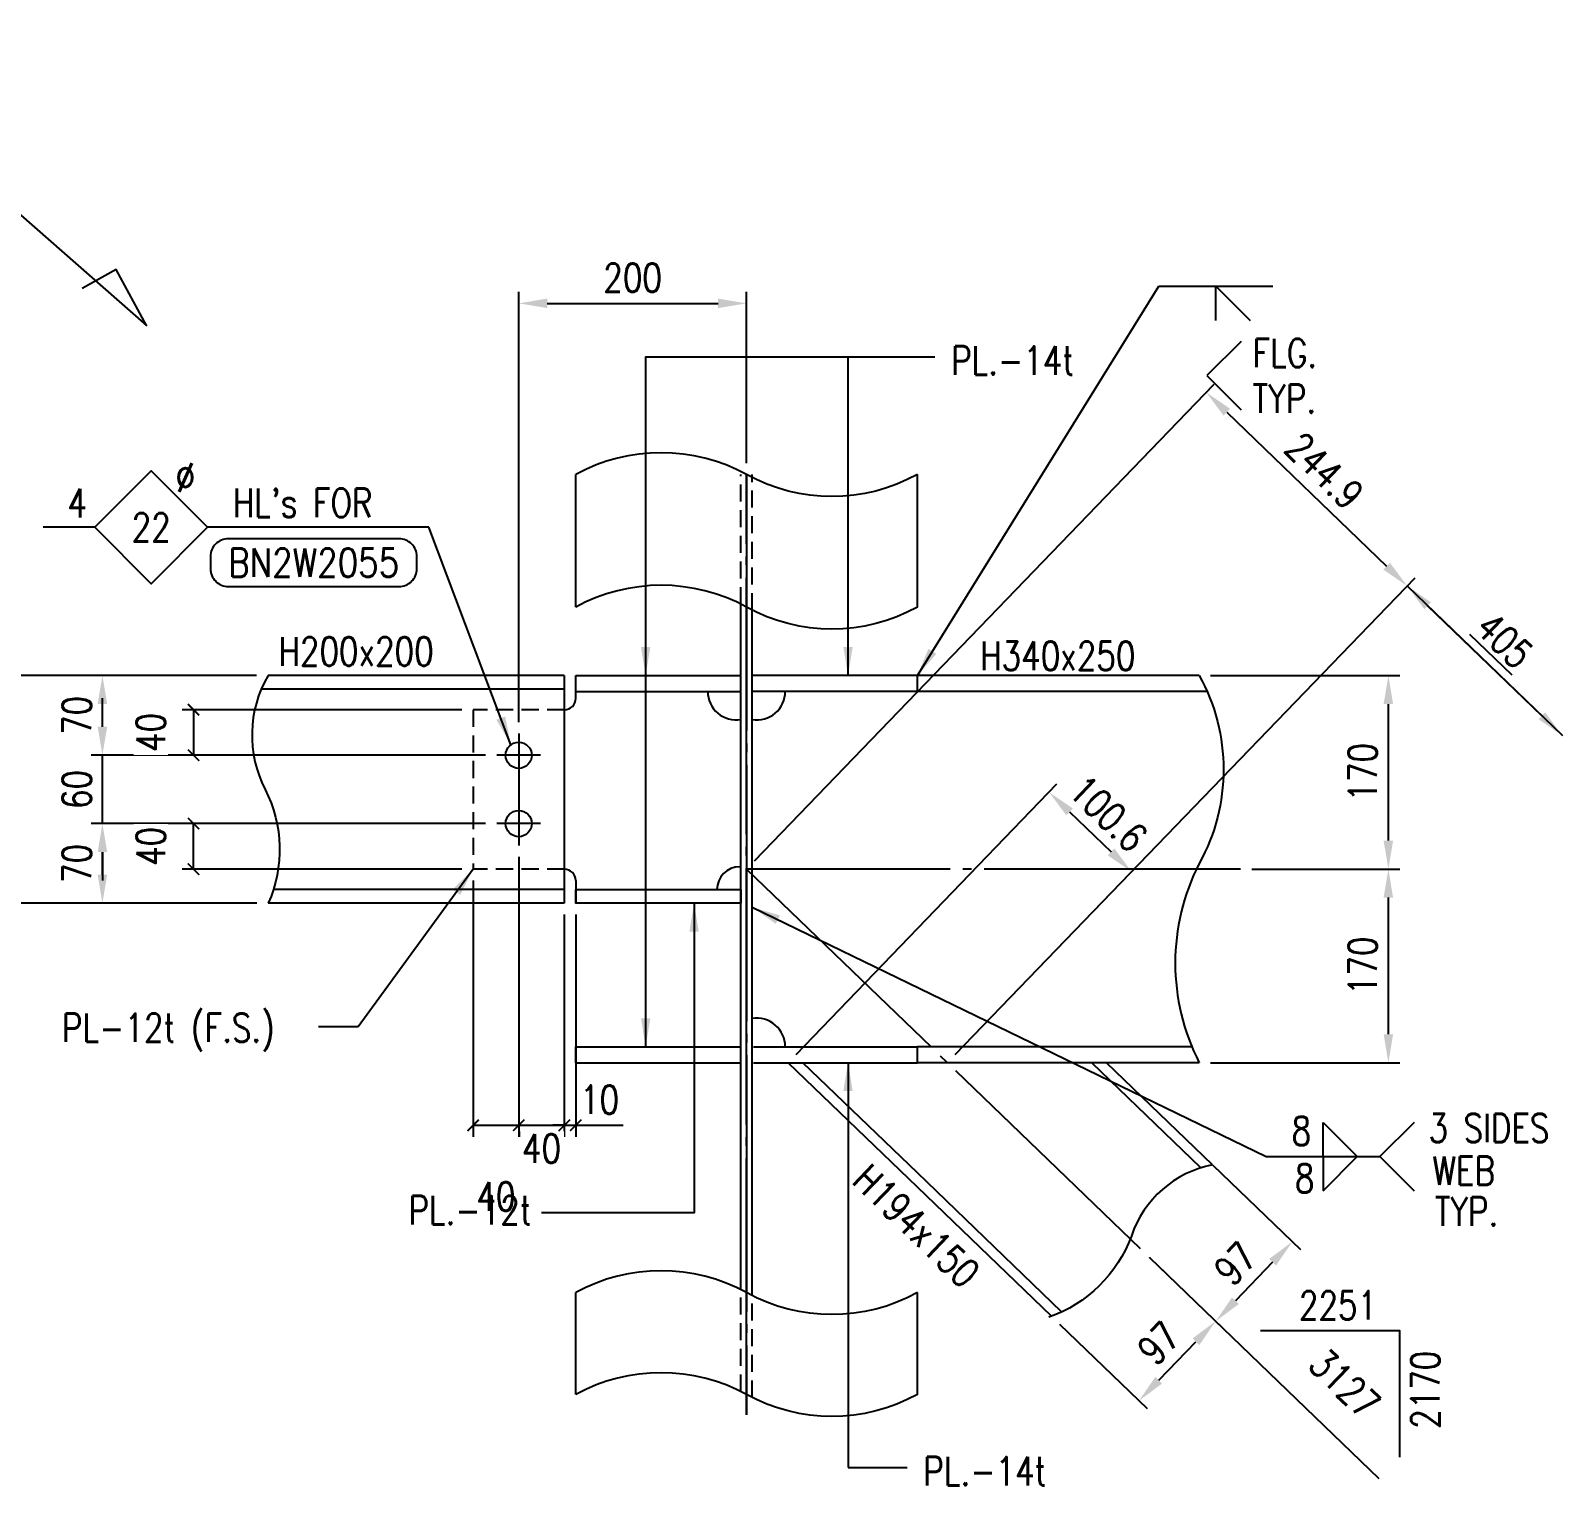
# Model space of a CAD drawing. Header units: millimetres. Extents: x 0 to 232280, y -26939 to 23794.
# Drawn here: x 164671 to 170050, y -20891 to -15780 of the extents above; entities that cross this region are included whole.
import ezdxf
from ezdxf.enums import TextEntityAlignment as Align

# ---------------------------------------------------------------- set-up
doc = ezdxf.new("R2010")
doc.units = ezdxf.units.MM
doc.header["$LTSCALE"] = 30
doc.linetypes.add('JNK-CENTER', pattern=[34, 30, -1.5, 1, -1.5])
doc.linetypes.add('JNK-HIDDEN', pattern=[3, 2, -1])
for name, color, linetype in [('CEN-R', 1, 'JNK-CENTER'), ('CON-C', 4, 'Continuous'), ('CON-G', 3, 'Continuous'), ('CON-W', 7, 'Continuous'), ('CON-Y', 2, 'Continuous'), ('Dim-W', 7, 'Continuous'), ('HID-Y', 2, 'JNK-HIDDEN'), ('STL-OBJT', 7, 'Continuous'), ('TXT-Y', 2, 'Continuous')]:
    doc.layers.add(name, color=color, linetype=linetype)
doc.styles.add('ROMANS', font='ROMANS.shx', dxfattribs={"width": 0.8})
doc.styles.add('SIMPLEX', font='simplex.shx', dxfattribs={"width": 0.8})
doc.dimstyles.new('DIM40', dxfattribs={"dimscale": 40, "dimtxt": 2.5, "dimasz": 2.5, "dimexe": 1, "dimexo": 1, "dimgap": 1, "dimtad": 1, "dimdec": 0, "dimdsep": 46, "dimtxsty": 'SIMPLEX', "dimcen": 0, "dimclrd": 7, "dimclre": 7, "dimclrt": 2, "dimadec": 1, "dimazin": 2, "dimtfac": 1, "dimtdec": 0, "dimtix": 1, "dimtmove": 2, "dimatfit": 2, "dimfxl": 1, "dimtolj": 1, "dimtzin": 0, "dimarcsym": 1})
doc.dimstyles.new('DIM40x4', dxfattribs={"dimscale": 40, "dimtxt": 2.5, "dimasz": 2.5, "dimexe": 1, "dimexo": 1, "dimgap": 1, "dimtad": 1, "dimdec": 1, "dimlfac": 0.25, "dimdsep": 46, "dimtxsty": 'SIMPLEX', "dimcen": 2.5, "dimclrd": 7, "dimclre": 7, "dimclrt": 2, "dimadec": 1, "dimazin": 2, "dimtfac": 1, "dimtdec": 1, "dimtmove": 2, "dimatfit": 3, "dimfxl": 1, "dimtfill": 1, "dimtolj": 1, "dimtzin": 0, "dimarcsym": 1})

# ---------------------------------------------------------------- blocks, each defined once
blk = doc.blocks.new('_ArchTick')
at = {"color": 0, "linetype": 'ByBlock', "const_width": 0.15}
blk.add_lwpolyline([(-0.5, -0.5), (0.5, 0.5)], dxfattribs=at)
blk = doc.blocks.new('*D4457')
at = {"layer": 'DEFPOINTS', "color": 0, "ltscale": 0.5, "transparency": 16777216}
for p in [(166544.9, -18846.2), (166584.9, -18846.2), (166584.9, -19626.2)]:
    blk.add_point(p, dxfattribs=at)
at = {"layer": 'Dim-W', "color": 7, "lineweight": -2, "ltscale": 0.5, "transparency": 16777216}
for p, q in [((166544.9, -18886.2), (166544.9, -19666.2)), ((166584.9, -18886.2), (166584.9, -19666.2)), ((166544.9, -19626.2), (166504.9, -19626.2)), ((166544.9, -19626.2), (166584.9, -19626.2)), ((166584.9, -19626.2), (166624.9, -19626.2))]:
    blk.add_line(p, q, dxfattribs=at)
at = {"layer": 'Dim-W', "color": 2, "ltscale": 0.5, "transparency": 16777216, "insert": (166668.8, -19536.2), "char_height": 100, "attachment_point": 5, "style": 'SIMPLEX', "bg_fill": 3, "box_fill_scale": 1.1, "bg_fill_color": 256, "bg_fill_true_color": 13158600, "bg_fill_transparency": 0}
blk.add_mtext('\\A1;10', dxfattribs=at)
at = {"layer": 'Dim-W', "color": 7, "lineweight": -2, "ltscale": 0.5, "transparency": 16777216, "xscale": 40, "yscale": 40, "zscale": 40}
blk.add_blockref('_ArchTick', (166544.9, -19626.2), dxfattribs=at)
at = {"layer": 'Dim-W', "color": 7, "lineweight": -2, "ltscale": 0.5, "transparency": 16777216, "xscale": 40, "yscale": 40, "zscale": 40, "rotation": 180}
blk.add_blockref('_ArchTick', (166584.9, -19626.2), dxfattribs=at)
blk = doc.blocks.new('*D4458')
at = {"layer": 'DEFPOINTS', "color": 0, "ltscale": 0.5, "transparency": 16777216}
for p in [(166384.9, -18642.9), (166544.9, -18886.2)]:
    blk.add_point(p, dxfattribs=at)
at = {"layer": 'Dim-W', "color": 7, "lineweight": -2, "ltscale": 0.5, "transparency": 16777216}
for p, q in [((166384.9, -18682.9), (166384.9, -19666.2)), ((166544.9, -18926.2), (166544.9, -19666.2)), ((166384.9, -19626.2), (166544.9, -19626.2))]:
    blk.add_line(p, q, dxfattribs=at)
at = {"layer": 'Dim-W', "color": 2, "ltscale": 0.5, "transparency": 16777216, "insert": (166464.9, -19707.7), "char_height": 100, "attachment_point": 5, "style": 'SIMPLEX', "bg_fill": 3, "box_fill_scale": 1.1, "bg_fill_color": 256, "bg_fill_true_color": 13158600, "bg_fill_transparency": 0}
blk.add_mtext('\\A1;40', dxfattribs=at)
at = {"layer": 'DEFPOINTS', "color": 0, "ltscale": 0.5, "transparency": 16777216}
blk.add_point((166544.9, -19626.2), dxfattribs=at)
at = {"layer": 'Dim-W', "color": 7, "lineweight": -2, "ltscale": 0.5, "transparency": 16777216, "xscale": 40, "yscale": 40, "zscale": 40, "rotation": 180}
blk.add_blockref('_ArchTick', (166384.9, -19626.2), dxfattribs=at)
at = {"layer": 'Dim-W', "color": 7, "lineweight": -2, "ltscale": 0.5, "transparency": 16777216, "xscale": 40, "yscale": 40, "zscale": 40}
blk.add_blockref('_ArchTick', (166544.9, -19626.2), dxfattribs=at)
blk = doc.blocks.new('*D4459')
at = {"layer": 'DEFPOINTS', "color": 0, "ltscale": 0.5, "transparency": 16777216}
for p in [(166384.9, -18682.9), (166224.9, -18726.2), (166384.9, -19626.2)]:
    blk.add_point(p, dxfattribs=at)
at = {"layer": 'Dim-W', "color": 7, "lineweight": -2, "ltscale": 0.5, "transparency": 16777216}
for p, q in [((166224.9, -18766.2), (166224.9, -19666.2)), ((166384.9, -18722.9), (166384.9, -19666.2)), ((166224.9, -19626.2), (166384.9, -19626.2))]:
    blk.add_line(p, q, dxfattribs=at)
at = {"layer": 'Dim-W', "color": 7, "lineweight": -2, "ltscale": 0.5, "transparency": 16777216, "xscale": 40, "yscale": 40, "zscale": 40, "rotation": 180}
blk.add_blockref('_ArchTick', (166224.9, -19626.2), dxfattribs=at)
at = {"layer": 'Dim-W', "color": 7, "lineweight": -2, "ltscale": 0.5, "transparency": 16777216, "xscale": 40, "yscale": 40, "zscale": 40}
blk.add_blockref('_ArchTick', (166384.9, -19626.2), dxfattribs=at)
at = {"layer": 'Dim-W', "color": 2, "ltscale": 0.5, "transparency": 16777216, "insert": (166304.9, -19876.2), "char_height": 100, "attachment_point": 5, "style": 'SIMPLEX', "bg_fill": 3, "box_fill_scale": 1.1, "bg_fill_color": 256, "bg_fill_true_color": 13158600, "bg_fill_transparency": 0}
blk.add_mtext('\\A1;40', dxfattribs=at)
blk = doc.blocks.new('*D4460')
at = {"layer": 'DEFPOINTS', "color": 0, "ltscale": 0.5, "transparency": 16777216}
for p in [(164922.9, -18046.2), (165504.4, -18046.2), (166308.2, -18326.2)]:
    blk.add_point(p, dxfattribs=at)
at = {"layer": 'Dim-W', "color": 7, "lineweight": -2, "ltscale": 0.5, "transparency": 16777216}
for p, q in [((165464.4, -18046.2), (164882.9, -18046.2)), ((164922.9, -18226.2), (164922.9, -18146.2)), ((166268.2, -18326.2), (164882.9, -18326.2))]:
    blk.add_line(p, q, dxfattribs=at)
at = {"layer": 'Dim-W', "color": 7, "ltscale": 0.5, "transparency": 16777216}
for points in [[(164906.3, -18146.2), (164939.6, -18146.2), (164922.9, -18046.2)], [(164906.3, -18226.2), (164939.6, -18226.2), (164922.9, -18326.2)]]:
    blk.add_solid(points, dxfattribs=at)
at = {"layer": 'Dim-W', "color": 2, "ltscale": 0.5, "transparency": 16777216, "insert": (164832.9, -18186.2), "char_height": 100, "attachment_point": 5, "rotation": 90, "style": 'SIMPLEX', "bg_fill": 3, "box_fill_scale": 1.1, "bg_fill_color": 256, "bg_fill_true_color": 13158600, "bg_fill_transparency": 0}
blk.add_mtext('\\A1;70', dxfattribs=at)
blk = doc.blocks.new('*D4461')
at = {"layer": 'DEFPOINTS', "color": 0, "ltscale": 0.5, "transparency": 16777216}
for p in [(164922.9, -18326.2), (166224.9, -18326.2), (166308.2, -18566.2)]:
    blk.add_point(p, dxfattribs=at)
at = {"layer": 'Dim-W', "color": 7, "lineweight": -2, "ltscale": 0.5, "transparency": 16777216}
for p, q in [((164922.9, -18226.2), (164922.9, -18126.2)), ((166184.9, -18326.2), (164882.9, -18326.2)), ((164922.9, -18566.2), (164922.9, -18326.2)), ((166268.2, -18566.2), (164882.9, -18566.2)), ((164922.9, -18666.2), (164922.9, -18766.2))]:
    blk.add_line(p, q, dxfattribs=at)
at = {"layer": 'Dim-W', "color": 7, "ltscale": 0.5, "transparency": 16777216}
for points in [[(164906.3, -18226.2), (164939.6, -18226.2), (164922.9, -18326.2)], [(164906.3, -18666.2), (164939.6, -18666.2), (164922.9, -18566.2)]]:
    blk.add_solid(points, dxfattribs=at)
at = {"layer": 'Dim-W', "color": 2, "ltscale": 0.5, "transparency": 16777216, "insert": (164832.9, -18446.2), "char_height": 100, "attachment_point": 5, "rotation": 90, "style": 'SIMPLEX', "bg_fill": 3, "box_fill_scale": 1.1, "bg_fill_color": 256, "bg_fill_true_color": 13158600, "bg_fill_transparency": 0}
blk.add_mtext('\\A1;60', dxfattribs=at)
blk = doc.blocks.new('*D4462')
at = {"layer": 'DEFPOINTS', "color": 0, "ltscale": 0.5, "transparency": 16777216}
for p in [(164922.9, -18566.2), (166268.2, -18566.2), (165504.9, -18846.2)]:
    blk.add_point(p, dxfattribs=at)
at = {"layer": 'Dim-W', "color": 7, "lineweight": -2, "ltscale": 0.5, "transparency": 16777216}
for p, q in [((166228.2, -18566.2), (164882.9, -18566.2)), ((164922.9, -18746.2), (164922.9, -18666.2)), ((165464.9, -18846.2), (164882.9, -18846.2))]:
    blk.add_line(p, q, dxfattribs=at)
at = {"layer": 'Dim-W', "color": 7, "ltscale": 0.5, "transparency": 16777216}
for points in [[(164906.3, -18666.2), (164939.6, -18666.2), (164922.9, -18566.2)], [(164906.3, -18746.2), (164939.6, -18746.2), (164922.9, -18846.2)]]:
    blk.add_solid(points, dxfattribs=at)
at = {"layer": 'Dim-W', "color": 2, "ltscale": 0.5, "transparency": 16777216, "insert": (164832.9, -18706.2), "char_height": 100, "attachment_point": 5, "rotation": 90, "style": 'SIMPLEX', "bg_fill": 3, "box_fill_scale": 1.1, "bg_fill_color": 256, "bg_fill_true_color": 13158600, "bg_fill_transparency": 0}
blk.add_mtext('\\A1;70', dxfattribs=at)
blk = doc.blocks.new('*D4463')
at = {"layer": 'DEFPOINTS', "color": 0, "ltscale": 0.5, "transparency": 16777216}
for p in [(166224.9, -18166.2), (165242.9, -18326.2), (166224.9, -18326.2)]:
    blk.add_point(p, dxfattribs=at)
at = {"layer": 'Dim-W', "color": 7, "lineweight": -2, "ltscale": 0.5, "transparency": 16777216}
for p, q in [((166184.9, -18166.2), (165202.9, -18166.2)), ((165242.9, -18166.2), (165242.9, -18326.2)), ((166184.9, -18326.2), (165202.9, -18326.2))]:
    blk.add_line(p, q, dxfattribs=at)
at = {"layer": 'Dim-W', "color": 7, "lineweight": -2, "ltscale": 0.5, "transparency": 16777216, "xscale": 40, "yscale": 40, "zscale": 40}
for p, rotation in [((165242.9, -18166.2), 90), ((165242.9, -18326.2), 270)]:
    blk.add_blockref('_ArchTick', p, dxfattribs=dict(at, rotation=rotation))
at = {"layer": 'Dim-W', "color": 2, "ltscale": 0.5, "transparency": 16777216, "insert": (165092.9, -18246.2), "char_height": 100, "attachment_point": 5, "rotation": 90, "style": 'SIMPLEX', "bg_fill": 3, "box_fill_scale": 1.1, "bg_fill_color": 256, "bg_fill_true_color": 13158600, "bg_fill_transparency": 0}
blk.add_mtext('\\A1;40', dxfattribs=at)
blk = doc.blocks.new('*D4464')
at = {"layer": 'DEFPOINTS', "color": 0, "ltscale": 0.5, "transparency": 16777216}
for p in [(165242.9, -18566.2), (166224.9, -18566.2), (166224.9, -18726.2)]:
    blk.add_point(p, dxfattribs=at)
at = {"layer": 'Dim-W', "color": 7, "lineweight": -2, "ltscale": 0.5, "transparency": 16777216}
for p, q in [((166184.9, -18566.2), (165202.9, -18566.2)), ((165242.9, -18726.2), (165242.9, -18566.2)), ((166184.9, -18726.2), (165202.9, -18726.2))]:
    blk.add_line(p, q, dxfattribs=at)
at = {"layer": 'Dim-W', "color": 7, "lineweight": -2, "ltscale": 0.5, "transparency": 16777216, "xscale": 40, "yscale": 40, "zscale": 40}
for p, rotation in [((165242.9, -18566.2), 90), ((165242.9, -18726.2), 270)]:
    blk.add_blockref('_ArchTick', p, dxfattribs=dict(at, rotation=rotation))
at = {"layer": 'Dim-W', "color": 2, "ltscale": 0.5, "transparency": 16777216, "insert": (165092.9, -18646.2), "char_height": 100, "attachment_point": 5, "rotation": 90, "style": 'SIMPLEX', "bg_fill": 3, "box_fill_scale": 1.1, "bg_fill_color": 256, "bg_fill_true_color": 13158600, "bg_fill_transparency": 0}
blk.add_mtext('\\A1;40', dxfattribs=at)
blk = doc.blocks.new('*D4465')
at = {"layer": 'DEFPOINTS', "color": 0, "ltscale": 0.5, "transparency": 16777216}
for p in [(167184.9, -16738.6), (167184.9, -17339.8), (166384.9, -18249.6)]:
    blk.add_point(p, dxfattribs=at)
at = {"layer": 'Dim-W', "color": 7, "lineweight": -2, "ltscale": 0.5, "transparency": 16777216}
for p, q in [((166384.9, -18209.6), (166384.9, -16698.6)), ((167184.9, -17299.8), (167184.9, -16698.6)), ((166484.9, -16738.6), (167084.9, -16738.6))]:
    blk.add_line(p, q, dxfattribs=at)
at = {"layer": 'Dim-W', "color": 7, "ltscale": 0.5, "transparency": 16777216}
for points in [[(166484.9, -16721.9), (166484.9, -16755.3), (166384.9, -16738.6)], [(167084.9, -16721.9), (167084.9, -16755.3), (167184.9, -16738.6)]]:
    blk.add_solid(points, dxfattribs=at)
at = {"layer": 'Dim-W', "color": 2, "ltscale": 0.5, "transparency": 16777216, "insert": (166784.9, -16648.6), "char_height": 100, "attachment_point": 5, "style": 'SIMPLEX', "bg_fill": 3, "box_fill_scale": 1.1, "bg_fill_color": 256, "bg_fill_true_color": 13158600, "bg_fill_transparency": 0}
blk.add_mtext('\\A1;200', dxfattribs=at)
blk = doc.blocks.new('BOLTHOLE')
at = {"layer": 'CON-W'}
blk.add_line((25.7, 0), (9.9, 0), dxfattribs=at)
blk.add_lwpolyline([(0, 0), (4.95, 4.95), (9.9, 0), (4.95, -4.95)], close=True, dxfattribs=at)
at = {"layer": 'CON-Y', "style": 'SIMPLEX', "width": 0.8}
for s, p in [('%%C', (8.81, 3.12)), ("HL's FOR", (24.37, 0.9))]:
    blk.add_text(s, height=2.5, dxfattribs=at).set_placement(p, align=Align.RIGHT)
blk.add_attdef('4', text='', height=2.5, dxfattribs=at).set_placement((-0.69, 0.87), align=Align.RIGHT)
blk.add_attdef('22', text='', height=2.5, dxfattribs=at).set_placement((4.95, 0), align=Align.MIDDLE_CENTER)
blk = doc.blocks.new('boltmark')
at = {"layer": 'CON-Y'}
blk.add_lwpolyline([(0, -4.2), (15, -4.2, 0.414214), (16.56, -2.64), (16.56, -1.56, 0.414214), (15, 0), (0, 0, 0.414214), (-1.56, -1.56), (-1.56, -2.64, 0.414214)], format="xyb", close=True, dxfattribs=at)
at = {"layer": 'CON-G', "style": 'SIMPLEX', "width": 0.802523}
blk.add_attdef('BN2W1650', text='', height=2.5, dxfattribs=at).set_placement((0, -3.35), (15, -3.35), align=Align.FIT)
blk = doc.blocks.new('*D4466')
at = {"layer": 'DEFPOINTS', "color": 0, "ltscale": 0.5, "transparency": 16777216}
for p in [(164602.9, -18046.2), (165464.4, -18046.2), (165464.9, -18846.2)]:
    blk.add_point(p, dxfattribs=at)
at = {"layer": 'Dim-W', "color": 7, "lineweight": -2, "ltscale": 0.5, "transparency": 16777216}
for p, q in [((165424.4, -18046.2), (164562.9, -18046.2)), ((164602.9, -18746.2), (164602.9, -18146.2)), ((165424.9, -18846.2), (164562.9, -18846.2))]:
    blk.add_line(p, q, dxfattribs=at)
at = {"layer": 'Dim-W', "color": 7, "ltscale": 0.5, "transparency": 16777216}
for points in [[(164586.3, -18146.2), (164619.6, -18146.2), (164602.9, -18046.2)], [(164586.3, -18746.2), (164619.6, -18746.2), (164602.9, -18846.2)]]:
    blk.add_solid(points, dxfattribs=at)
at = {"layer": 'Dim-W', "color": 2, "ltscale": 0.5, "transparency": 16777216, "insert": (164512.9, -18446.2), "char_height": 100, "attachment_point": 5, "rotation": 90, "style": 'SIMPLEX', "bg_fill": 3, "box_fill_scale": 1.1, "bg_fill_color": 256, "bg_fill_true_color": 13158600, "bg_fill_transparency": 0}
blk.add_mtext('\\A1;200', dxfattribs=at)
blk = doc.blocks.new('*D4467')
at = {"layer": 'DEFPOINTS', "color": 0, "ltscale": 0.5, "transparency": 16777216}
for p in [(168774.7, -18046.2), (169438.9, -18046.2), (168919.8, -18726.2)]:
    blk.add_point(p, dxfattribs=at)
at = {"layer": 'Dim-W', "color": 7, "lineweight": -2, "ltscale": 0.5, "transparency": 16777216}
for p, q in [((168814.7, -18046.2), (169478.9, -18046.2)), ((169438.9, -18626.2), (169438.9, -18146.2)), ((168959.8, -18726.2), (169478.9, -18726.2))]:
    blk.add_line(p, q, dxfattribs=at)
at = {"layer": 'Dim-W', "color": 7, "ltscale": 0.5, "transparency": 16777216}
for points in [[(169422.2, -18146.2), (169455.5, -18146.2), (169438.9, -18046.2)], [(169422.2, -18626.2), (169455.5, -18626.2), (169438.9, -18726.2)]]:
    blk.add_solid(points, dxfattribs=at)
at = {"layer": 'Dim-W', "color": 2, "ltscale": 0.5, "transparency": 16777216, "insert": (169348.9, -18386.2), "char_height": 100, "attachment_point": 5, "rotation": 90, "style": 'SIMPLEX', "bg_fill": 3, "box_fill_scale": 1.1, "bg_fill_color": 256, "bg_fill_true_color": 13158600, "bg_fill_transparency": 0}
blk.add_mtext('\\A1;170', dxfattribs=at)
blk = doc.blocks.new('*D4468')
at = {"layer": 'DEFPOINTS', "color": 0, "ltscale": 0.5, "transparency": 16777216}
for p in [(168959.8, -18726.2), (169438.9, -18726.2), (168774.7, -19406.2)]:
    blk.add_point(p, dxfattribs=at)
at = {"layer": 'Dim-W', "color": 7, "lineweight": -2, "ltscale": 0.5, "transparency": 16777216}
for p, q in [((168999.8, -18726.2), (169478.9, -18726.2)), ((169438.9, -19306.2), (169438.9, -18826.2)), ((168814.7, -19406.2), (169478.9, -19406.2))]:
    blk.add_line(p, q, dxfattribs=at)
at = {"layer": 'Dim-W', "color": 7, "ltscale": 0.5, "transparency": 16777216}
for points in [[(169422.2, -18826.2), (169455.5, -18826.2), (169438.9, -18726.2)], [(169422.2, -19306.2), (169455.5, -19306.2), (169438.9, -19406.2)]]:
    blk.add_solid(points, dxfattribs=at)
at = {"layer": 'Dim-W', "color": 2, "ltscale": 0.5, "transparency": 16777216, "insert": (169348.9, -19066.2), "char_height": 100, "attachment_point": 5, "rotation": 90, "style": 'SIMPLEX', "bg_fill": 3, "box_fill_scale": 1.1, "bg_fill_color": 256, "bg_fill_true_color": 13158600, "bg_fill_transparency": 0}
blk.add_mtext('\\A1;170', dxfattribs=at)
blk = doc.blocks.new('*D4473')
at = {"layer": 'DEFPOINTS', "color": 0, "ltscale": 0.5, "transparency": 16777216}
for p in [(169504.8, -17731.4), (167184.9, -18726.2), (167890.3, -19406.2)]:
    blk.add_point(p, dxfattribs=at)
at = {"layer": 'Dim-W', "color": 7, "lineweight": -2, "ltscale": 0.5, "transparency": 16777216}
for p, q in [((167212.7, -18697.4), (168827.2, -17022.6)), ((168871.4, -17120.8), (169432.8, -17662)), ((167918, -19377.4), (169532.6, -17702.6))]:
    blk.add_line(p, q, dxfattribs=at)
at = {"layer": 'Dim-W', "color": 7, "ltscale": 0.5, "transparency": 16777216}
for points in [[(168883, -17108.8), (168859.9, -17132.8), (168799.4, -17051.4)], [(169444.4, -17650), (169421.3, -17674), (169504.8, -17731.4)]]:
    blk.add_solid(points, dxfattribs=at)
at = {"layer": 'Dim-W', "color": 2, "ltscale": 0.5, "transparency": 16777216, "insert": (169214.6, -17326.6), "char_height": 100, "attachment_point": 5, "rotation": 316.0493, "style": 'SIMPLEX', "bg_fill": 3, "box_fill_scale": 1.1, "bg_fill_color": 256, "bg_fill_true_color": 13158600, "bg_fill_transparency": 0}
blk.add_mtext('\\A1;244.9', dxfattribs=at)
blk = doc.blocks.new('*D4474')
at = {"layer": 'DEFPOINTS', "color": 0, "ltscale": 0.5, "transparency": 16777216}
for p in [(169504.8, -17731.4), (169504.8, -17731.4), (170049.9, -18256.9)]:
    blk.add_point(p, dxfattribs=at)
at = {"layer": 'Dim-W', "color": 7, "lineweight": -2, "ltscale": 0.5, "transparency": 16777216}
blk.add_line((169977.9, -18187.5), (169576.8, -17800.8), dxfattribs=at)
at = {"layer": 'Dim-W', "color": 7, "ltscale": 0.5, "transparency": 16777216}
for points in [[(169588.4, -17788.8), (169565.2, -17812.8), (169504.8, -17731.4)], [(169989.4, -18175.5), (169966.3, -18199.5), (170049.9, -18256.9)]]:
    blk.add_solid(points, dxfattribs=at)
at = {"layer": 'Dim-W', "color": 2, "ltscale": 0.5, "transparency": 16777216, "insert": (169846.7, -17922.2), "char_height": 100, "attachment_point": 5, "rotation": 316.0493, "style": 'SIMPLEX', "bg_fill": 3, "box_fill_scale": 1.1, "bg_fill_color": 256, "bg_fill_true_color": 13158600, "bg_fill_transparency": 0}
blk.add_mtext('\\A1;\\L405', dxfattribs=at)
blk = doc.blocks.new('*D4475')
at = {"layer": 'DEFPOINTS', "color": 0, "ltscale": 0.5, "transparency": 16777216}
for p in [(168537.1, -18735.3), (167331.2, -19406.2), (167890.3, -19406.2)]:
    blk.add_point(p, dxfattribs=at)
at = {"layer": 'Dim-W', "color": 7, "lineweight": -2, "ltscale": 0.5, "transparency": 16777216}
for p, q in [((167359, -19377.4), (168275.1, -18427.1)), ((168319.3, -18525.3), (168465.1, -18665.8)), ((167918, -19377.4), (168564.9, -18706.5))]:
    blk.add_line(p, q, dxfattribs=at)
at = {"layer": 'Dim-W', "color": 7, "ltscale": 0.5, "transparency": 16777216}
for points in [[(168330.9, -18513.3), (168307.8, -18537.3), (168247.4, -18455.9)], [(168476.7, -18653.8), (168453.5, -18677.8), (168537.1, -18735.3)]]:
    blk.add_solid(points, dxfattribs=at)
at = {"layer": 'Dim-W', "color": 2, "ltscale": 0.5, "transparency": 16777216, "insert": (168454.7, -18530.8), "char_height": 100, "attachment_point": 5, "rotation": 316.0493, "style": 'SIMPLEX', "bg_fill": 3, "box_fill_scale": 1.1, "bg_fill_color": 256, "bg_fill_true_color": 13158600, "bg_fill_transparency": 0}
blk.add_mtext('\\A1;100.6', dxfattribs=at)
blk = doc.blocks.new('*D4476')
at = {"layer": 'DEFPOINTS', "color": 0, "ltscale": 0.5, "transparency": 16777216}
for p in [(168599.7, -20090.2), (168255.5, -20297.2), (168832.4, -20314.5)]:
    blk.add_point(p, dxfattribs=at)
at = {"layer": 'Dim-W', "color": 7, "lineweight": -2, "ltscale": 0.5, "transparency": 16777216}
for p, q in [((168628.5, -20117.9), (168861.2, -20342.3)), ((168284.3, -20325), (168591.9, -20621.6)), ((168632.5, -20521.8), (168763, -20386.5))]:
    blk.add_line(p, q, dxfattribs=at)
at = {"layer": 'Dim-W', "color": 7, "ltscale": 0.5, "transparency": 16777216}
for points in [[(168751, -20374.9), (168775, -20398.1), (168832.4, -20314.5)], [(168620.6, -20510.3), (168644.5, -20533.4), (168563.1, -20593.8)]]:
    blk.add_solid(points, dxfattribs=at)
at = {"layer": 'Dim-W', "color": 2, "ltscale": 0.5, "transparency": 16777216, "insert": (168633, -20391.7), "char_height": 100, "attachment_point": 5, "rotation": 46.0493, "style": 'SIMPLEX', "bg_fill": 3, "box_fill_scale": 1.1, "bg_fill_color": 256, "bg_fill_true_color": 13158600, "bg_fill_transparency": 0}
blk.add_mtext('\\A1;97', dxfattribs=at)
blk = doc.blocks.new('*D4477')
at = {"layer": 'DEFPOINTS', "color": 0, "ltscale": 0.5, "transparency": 16777216}
for p in [(168794, -19738.6), (168599.7, -20090.2), (168832.4, -20314.5)]:
    blk.add_point(p, dxfattribs=at)
at = {"layer": 'Dim-W', "color": 7, "lineweight": -2, "ltscale": 0.5, "transparency": 16777216}
for p, q in [((168822.8, -19766.3), (169130.5, -20062.9)), ((169032.3, -20107.2), (168901.8, -20242.5)), ((168628.5, -20117.9), (168861.2, -20342.3))]:
    blk.add_line(p, q, dxfattribs=at)
at = {"layer": 'Dim-W', "color": 7, "ltscale": 0.5, "transparency": 16777216}
for points in [[(169020.3, -20095.6), (169044.3, -20118.7), (169101.7, -20035.2)], [(168889.8, -20230.9), (168913.8, -20254.1), (168832.4, -20314.5)]]:
    blk.add_solid(points, dxfattribs=at)
at = {"layer": 'Dim-W', "color": 2, "ltscale": 0.5, "transparency": 16777216, "insert": (168902.3, -20112.4), "char_height": 100, "attachment_point": 5, "rotation": 46.0493, "style": 'SIMPLEX', "bg_fill": 3, "box_fill_scale": 1.1, "bg_fill_color": 256, "bg_fill_true_color": 13158600, "bg_fill_transparency": 0}
blk.add_mtext('\\A1;97', dxfattribs=at)

msp = doc.modelspace()

# ---------------------------------------------------------------- linework, layer by layer
for p, q in [((168833.29, -16798.58), (168833.29, -16678.58)), ((168833.29, -16678.58), (168953.29, -16798.58)), ((169209.36, -19736.27), (169209.36, -19616.27)), ((169209.36, -19616.27), (169329.36, -19736.27)), ((169209.36, -19736.27), (169209.36, -19856.27)), ((169209.36, -19856.27), (169329.36, -19736.27))]:
    msp.add_line(p, q)
at = {"layer": 'CEN-R'}
for p, q in [((167184.9, -17339.8), (167184.9, -20642.99)), ((167184.9, -20642.99), (167184.9, -17339.8)), ((166384.9, -18249.56), (166384.9, -18642.9)), ((166461.56, -18326.23), (166308.23, -18326.23)), ((166461.56, -18566.23), (166308.23, -18566.23)), ((167184.9, -18726.23), (168599.71, -20090.15)), ((168919.76, -18726.23), (167184.9, -18726.23))]:
    msp.add_line(p, q, dxfattribs=at)
at = {"layer": 'CON-C'}
msp.add_lwpolyline([(163896.65, -15780.46), (165077.56, -16815.94), (164970.66, -16620.04), (164851.38, -16686.25)], dxfattribs=at)
at = {"layer": 'CON-G'}
for p, q in [((166584.9, -17805.72), (166584.9, -17339.8)), ((167784.9, -17805.72), (167784.9, -17339.8)), ((167164.9, -20203.45), (167164.9, -17795.27)), ((167204.9, -20213.9), (167204.9, -17816.3)), ((166544.9, -18046.23), (165504.42, -18046.23)), ((166544.9, -18046.23), (166544.9, -18846.23)), ((166584.9, -18126.23), (166584.9, -18046.23)), ((166584.9, -18046.23), (167164.9, -18046.23)), ((167784.9, -18046.23), (167204.9, -18046.23)), ((167784.9, -18102.23), (167784.9, -18046.23)), ((168774.69, -18046.23), (167784.9, -18046.23)), ((168774.69, -18046.23), (167784.9, -18046.23)), ((166544.9, -18094.23), (165480.59, -18094.23)), ((166584.9, -18102.23), (167164.9, -18102.23)), ((167784.9, -18102.23), (167204.9, -18102.23)), ((168802.37, -18102.23), (167784.9, -18102.23)), ((166584.9, -18766.23), (166584.9, -18846.23)), ((166544.9, -18798.23), (165522.41, -18798.23)), ((166544.9, -18846.23), (165504.94, -18846.23)), ((166584.9, -19406.23), (166584.9, -19350.23)), ((166584.9, -19350.23), (167160.9, -19350.23)), ((167208.9, -19350.23), (167784.9, -19350.23)), ((168748.79, -19350.23), (167784.9, -19350.23)), ((167784.9, -19406.23), (167784.9, -19350.23)), ((166584.9, -19406.23), (167160.9, -19406.23)), ((167208.9, -19406.23), (167784.9, -19406.23)), ((167784.9, -19843.58), (167331.22, -19406.23)), ((167784.9, -19793.58), (167383.09, -19406.23)), ((168774.69, -19406.23), (167784.9, -19406.23)), ((168780.55, -19775.55), (168397.44, -19406.23)), ((168821.54, -19765.07), (168449.32, -19406.23)), ((168291.53, -20281.99), (167784.9, -19793.58)), ((168255.47, -20297.22), (167784.9, -19843.58)), ((166584.9, -20571.83), (166584.9, -20213.9)), ((167784.9, -20571.83), (167784.9, -20213.9))]:
    msp.add_line(p, q, dxfattribs=at)
msp.add_lwpolyline([(167164.9, -18798.23), (167164.9, -18846.23), (166584.9, -18846.23), (166584.9, -18798.23)], close=True, dxfattribs=at)
for centre in [(166384.9, -18326.23), (166384.9, -18566.23)]:
    msp.add_circle(centre, 46, dxfattribs=at)
for centre, radius, start, end in [((166544.9, -18126.23), 40, 270, 0), ((167148.9, -18102.23), 100, 180, 279.20684), ((167220.89, -18102.23), 100, 260.79316, 0), ((167160.9, -18798.23), 80, 90, 180), ((166544.9, -18766.23), 40, 0, 90), ((167220.89, -19350.23), 100, 0, 99.20684)]:
    msp.add_arc(centre, radius, start, end, dxfattribs=at)
at = {"layer": 'CON-W'}
for p, q in [((168633.29, -16678.58), (169033.29, -16678.58)), ((168921.73, -16872.54), (168801.73, -16992.54)), ((164896.37, -17525.39), (164715.18, -17525.39)), ((169529.36, -19616.27), (169409.36, -19736.27)), ((169409.36, -19736.27), (169529.36, -19856.27))]:
    msp.add_line(p, q, dxfattribs=at)
for points in [[(167784.9, -17339.8, -0.2579286), (167184.9, -17339.8, 0.2550891), (166584.9, -17339.8)], [(167784.9, -17805.72, -0.2579286), (167184.9, -17805.72, 0.2550891), (166584.9, -17805.72)], [(165504.42, -18046.23, 0.2550891), (165494.22, -18446.1, -0.2266495), (165504.94, -18846.23, -0.2415798)], [(168774.69, -18046.23, -0.2579286), (168774.69, -18706.23, 0.2412572), (168774.69, -19406.23)], [(168821.54, -19765.07, 0.2690247), (168536.4, -20015.16, -0.222984), (168246.4, -20300.52, -0.2415798)], [(167784.9, -20213.9, -0.2579286), (167184.9, -20213.9, 0.2550891), (166584.9, -20213.9)], [(167784.9, -20571.83, -0.2579286), (167184.9, -20571.83, 0.2550891), (166584.9, -20571.83)]]:
    msp.add_lwpolyline(points, format="xyb", dxfattribs=at)
at = {"layer": 'Dim-W'}
msp.add_line((166068.63, -17525.39), (165924.25, -17525.39), dxfattribs=at)
at = {"layer": 'Dim-W', "ltscale": 0.5}
for p, q in [((168599.71, -20090.15), (169405.15, -20866.61)), ((167541.29, -20828.56), (167748.49, -20828.56))]:
    msp.add_line(p, q, dxfattribs=at)
msp.add_lwpolyline([(168990.23, -20347.34), (169477.48, -20347.34), (169477.48, -20792.03)], dxfattribs=at)
at = {"layer": 'HID-Y'}
for p, q in [((167164.9, -17795.27), (167164.9, -17339.8)), ((167204.9, -17816.3), (167204.9, -17339.8)), ((166544.9, -18166.23), (166224.9, -18166.23)), ((166224.9, -18166.23), (166224.9, -18726.23)), ((166544.9, -18726.23), (166224.9, -18726.23)), ((167164.9, -20561.38), (167164.9, -20203.45)), ((167204.9, -20582.41), (167204.9, -20213.9))]:
    msp.add_line(p, q, dxfattribs=at)

# ---------------------------------------------------------------- block references
at = {"xscale": 40, "yscale": 40, "zscale": 40}
msp.add_blockref('BOLTHOLE', (164896.37, -17525.39), dxfattribs=at).add_auto_attribs({'4': '4', '22': '22'})
ref = msp.add_blockref('boltmark', (165364.76, -17565.39), dxfattribs=dict(xscale=40, yscale=40, zscale=40))
ref.add_attrib('BN2W1650', 'BN2W2055', dxfattribs={"layer": 'CON-G', "height": 100, "style": 'SIMPLEX', "width": 0.782585}).set_placement((165364.76, -17699.38), (165964.74, -17699.38), align=Align.FIT)

# ---------------------------------------------------------------- texts
at = {"layer": 'CON-W', "color": 2, "style": 'SIMPLEX', "width": 0.8}
msp.add_text('8', height=100, dxfattribs=at).set_placement((169099.36, -19696.27))
at = {"layer": 'CON-Y', "style": 'SIMPLEX', "width": 0.8}
for p in [(168119.34, -16989.14), (168021.93, -20891.2)]:
    msp.add_text('PL.-14t', height=100, dxfattribs=at).set_placement(p, align=Align.CENTER)
for s, p in [('H200x200', (165541.01, -18011.5)), ('2251', (169124.89, -20308.65))]:
    msp.add_text(s, height=100, dxfattribs=at).set_placement(p)
msp.add_text('2170', height=100, rotation=90, dxfattribs=at).set_placement((169618.89, -20692.52))
at = {"layer": 'TXT-Y', "width": 0.8}
for s, style, p in [('FLG.', 'SIMPLEX', (168962.16, -16913.34)), ('PL-12t (F.S.)', 'ROMANS', (164781.04, -19283.49)), ('3 SIDES', 'SIMPLEX', (169579.57, -19635.65)), ('WEB', 'SIMPLEX', (169594.07, -19785.33)), ('TYP.', 'SIMPLEX', (169602.16, -19929.15))]:
    msp.add_text(s, height=100, dxfattribs=dict(at, style=style)).set_placement(p, align=Align.MIDDLE_LEFT)
at = {"layer": 'TXT-Y', "color": 2, "style": 'SIMPLEX', "width": 0.8}
msp.add_text('H340x250', height=100, dxfattribs=at).set_placement((168005.48, -18026.96))
for s, p in [('H194x150', (167550.22, -19826.46)), ('3127', (169152.18, -20474.9))]:
    msp.add_text(s, height=100, rotation=316.04929, dxfattribs=at).set_placement(p)

# ---------------------------------------------------------------- leaders
at = {"layer": 'CON-W'}
for points in [[(167541.29, -18046.23), (167541.29, -16926.5)], [(167000.69, -18846.23), (167000.69, -19933.84)]]:
    msp.add_leader(points, dimstyle='DIM40x4', dxfattribs=at)

# ---------------------------------------------------------------- next in the draw order: dimensions: what is measured, and where the dimension line sits
at = {"layer": 'Dim-W', "ltscale": 0.5}
dim = msp.add_linear_dim(base=(167184.9, -16738.6), p1=(166384.9, -18249.56), p2=(167184.9, -17339.8), dimstyle='DIM40x4', dxfattribs=at)
dim.commit()
dim.dimension.update_dxf_attribs({"geometry": '*D4465', "text_midpoint": (166784.9, -16648.6)})
for base, p1, p2, angle, picture, middle in [((164922.95, -18046.23), (166308.23, -18326.23), (165504.42, -18046.23), 90, '*D4460', (164832.95, -18186.23)), ((169438.86, -18046.23), (168919.76, -18726.23), (168774.69, -18046.23), 90, '*D4467', (169348.86, -18386.23)), ((168832.43, -20314.5), (168255.47, -20297.22), (168599.71, -20090.15), 46.04929, '*D4476', (168632.99, -20391.71))]:
    dim = msp.add_linear_dim(base=base, p1=p1, p2=p2, angle=angle, dimstyle='DIM40x4', dxfattribs=at)
    dim.commit()
    dim.dimension.update_dxf_attribs({"geometry": picture, "text_midpoint": middle})
dim = msp.add_linear_dim(base=(166584.9, -19626.16), p1=(166544.9, -18846.23), p2=(166584.9, -18846.23), dimstyle='DIM40x4', override={"dimasz": 1, "dimblk1": 'ArchTick', "dimblk2": 'ArchTick', "dimsah": 1}, dxfattribs=at)
dim.commit()
dim.dimension.update_dxf_attribs({"geometry": '*D4457', "text_midpoint": (166668.84, -19536.16), "dimtype": 160})

# ---------------------------------------------------------------- next in the draw order: linework, layer by layer
msp.add_lwpolyline([(166830.65, -19350.23), (166830.65, -16926.5), (167845.89, -16926.5)], dxfattribs=at)

# ---------------------------------------------------------------- next in the draw order: dimensions: what is measured, and where the dimension line sits
dim = msp.add_linear_dim(base=(166544.9, -19626.16), p1=(166384.9, -18642.9), p2=(166544.9, -18886.23), dimstyle='DIM40x4', override={"dimasz": 1, "dimblk1": 'ArchTick', "dimblk2": 'ArchTick', "dimsah": 1}, dxfattribs=at)
dim.commit()
dim.dimension.update_dxf_attribs({"geometry": '*D4458', "text_midpoint": (166464.9, -19707.73), "dimtype": 160})
for base, p1, p2, angle, picture, middle in [((169438.86, -18726.23), (168774.69, -19406.23), (168959.76, -18726.23), 90, '*D4468', (169348.86, -19066.23)), ((168832.43, -20314.5), (168794.04, -19738.55), (168599.71, -20090.15), 226.04929, '*D4477', (168902.28, -20112.37))]:
    dim = msp.add_linear_dim(base=base, p1=p1, p2=p2, angle=angle, dimstyle='DIM40x4', dxfattribs=at)
    dim.commit()
    dim.dimension.update_dxf_attribs({"geometry": picture, "text_midpoint": middle})

# ---------------------------------------------------------------- next in the draw order: leaders
at = {"layer": 'CON-W'}
for points in [[(166830.65, -19350.23), (166830.65, -16926.5)], [(166830.65, -18046.23), (166830.65, -16926.5)]]:
    msp.add_leader(points, dimstyle='DIM40x4', dxfattribs=at)

# ---------------------------------------------------------------- next in the draw order: linework, layer by layer
msp.add_line((169009.36, -19736.27), (169409.36, -19736.27), dxfattribs=at)
at = {"layer": 'Dim-W', "ltscale": 0.5}
msp.add_line((166584.9, -19626.16), (166751.96, -19626.16), dxfattribs=at)
msp.add_lwpolyline([(167000.69, -18846.23), (167000.69, -19933.84), (166465.24, -19933.84)], dxfattribs=at)

# ---------------------------------------------------------------- next in the draw order: texts
at = {"layer": 'CON-W', "color": 2, "style": 'SIMPLEX', "width": 0.8}
msp.add_text('8', height=100, dxfattribs=at).set_placement((169110.37, -19862.65))

# ---------------------------------------------------------------- next in the draw order: dimensions: what is measured, and where the dimension line sits
at = {"layer": 'Dim-W', "ltscale": 0.5}
dim = msp.add_linear_dim(base=(169504.81, -17731.44), p1=(167184.9, -18726.23), p2=(167890.27, -19406.23), angle=316.04929, dimstyle='DIM40x4', dxfattribs=at)
dim.commit()
dim.dimension.update_dxf_attribs({"geometry": '*D4473', "text_midpoint": (169214.59, -17326.64)})
dim = msp.add_linear_dim(base=(166384.9, -19626.16), p1=(166224.9, -18726.23), p2=(166384.9, -18682.9), dimstyle='DIM40x4', override={"dimasz": 1, "dimblk1": 'ArchTick', "dimblk2": 'ArchTick', "dimsah": 1}, dxfattribs=at)
dim.commit()
dim.dimension.update_dxf_attribs({"geometry": '*D4459', "text_midpoint": (166304.9, -19876.16)})

# ---------------------------------------------------------------- next in the draw order: linework, layer by layer
at = {"layer": 'CON-W'}
msp.add_line((168801.73, -16992.54), (168921.73, -17112.54), dxfattribs=at)
at = {"layer": 'Dim-W', "ltscale": 0.5}
msp.add_line((169504.81, -17731.44), (170049.86, -18256.88), dxfattribs=at)

# ---------------------------------------------------------------- next in the draw order: texts
at = {"layer": 'CON-Y', "style": 'SIMPLEX', "width": 0.8}
msp.add_text('PL.-12t', height=100, dxfattribs=at).set_placement((166213.78, -19974.47), align=Align.CENTER)
at = {"layer": 'TXT-Y', "style": 'SIMPLEX', "width": 0.8}
msp.add_text('TYP.', height=100, dxfattribs=at).set_placement((168962.16, -17073.34), align=Align.MIDDLE_LEFT)

# ---------------------------------------------------------------- next in the draw order: dimensions: what is measured, and where the dimension line sits
at = {"layer": 'Dim-W', "ltscale": 0.5}
for base, p1, p2, angle, picture, middle in [((164922.95, -18326.23), (166308.23, -18566.23), (166224.9, -18326.23), 90, '*D4461', (164832.95, -18446.23)), ((168537.11, -18735.25), (167331.22, -19406.23), (167890.27, -19406.23), 316.04929, '*D4475', (168454.69, -18530.79))]:
    dim = msp.add_linear_dim(base=base, p1=p1, p2=p2, angle=angle, dimstyle='DIM40x4', dxfattribs=at)
    dim.commit()
    dim.dimension.update_dxf_attribs({"geometry": picture, "text_midpoint": middle})

# ---------------------------------------------------------------- next in the draw order: leaders
at = {"layer": 'CON-W'}
msp.add_leader([(167784.9, -18046.23), (168633.29, -16678.58)], dimstyle='DIM40x4', dxfattribs=at)

# ---------------------------------------------------------------- next in the draw order: dimensions: what is measured, and where the dimension line sits
at = {"layer": 'Dim-W', "ltscale": 0.5}
dim = msp.add_linear_dim(base=(169504.81, -17731.44), p1=(170049.86, -18256.88), p2=(169504.81, -17731.44), angle=316.04929, text='%%u405', dimstyle='DIM40x4', dxfattribs=at)
dim.commit()
dim.dimension.update_dxf_attribs({"geometry": '*D4474', "text_midpoint": (169846.74, -17922.16)})
dim = msp.add_linear_dim(base=(165242.95, -18326.23), p1=(166224.9, -18166.23), p2=(166224.9, -18326.23), angle=90, dimstyle='DIM40x4', override={"dimasz": 1, "dimblk1": 'ArchTick', "dimblk2": 'ArchTick', "dimsah": 1}, dxfattribs=at)
dim.commit()
dim.dimension.update_dxf_attribs({"geometry": '*D4463', "text_midpoint": (165092.95, -18246.23)})
dim = msp.add_linear_dim(base=(164922.95, -18566.23), p1=(165504.94, -18846.23), p2=(166268.23, -18566.23), angle=90, dimstyle='DIM40x4', dxfattribs=at)
dim.commit()
dim.dimension.update_dxf_attribs({"geometry": '*D4462', "text_midpoint": (164832.95, -18706.23)})

# ---------------------------------------------------------------- next in the draw order: leaders
at = {"layer": 'CON-W'}
for points in [[(167204.9, -18860.08), (169009.36, -19736.27)], [(167541.29, -19406.23), (167541.29, -20828.56)]]:
    msp.add_leader(points, dimstyle='DIM40x4', dxfattribs=at)

# ---------------------------------------------------------------- next in the draw order: dimensions: what is measured, and where the dimension line sits
at = {"layer": 'Dim-W', "ltscale": 0.5}
dim = msp.add_linear_dim(base=(165242.95, -18566.23), p1=(166224.9, -18726.23), p2=(166224.9, -18566.23), angle=270, dimstyle='DIM40x4', override={"dimasz": 1, "dimblk1": 'ArchTick', "dimblk2": 'ArchTick', "dimsah": 1}, dxfattribs=at)
dim.commit()
dim.dimension.update_dxf_attribs({"geometry": '*D4464', "text_midpoint": (165092.95, -18646.23)})

# ---------------------------------------------------------------- next in the draw order: leaders
at = {"layer": 'CON-W'}
msp.add_leader([(166357.39, -18289.35), (166068.63, -17525.39)], dimstyle='DIM40x4', dxfattribs=at)

# ---------------------------------------------------------------- next in the draw order: dimensions: what is measured, and where the dimension line sits
at = {"layer": 'Dim-W', "ltscale": 0.5}
dim = msp.add_linear_dim(base=(164602.95, -18046.23), p1=(165464.94, -18846.23), p2=(165464.42, -18046.23), angle=90, dimstyle='DIM40x4', dxfattribs=at)
dim.commit()
dim.dimension.update_dxf_attribs({"geometry": '*D4466', "text_midpoint": (164512.95, -18446.23)})

# ---------------------------------------------------------------- next in the draw order: leaders
at = {"layer": 'STL-OBJT'}
msp.add_leader([(166224.9, -18726.23), (165821.23, -19280.61), (165681.23, -19280.61)], dimstyle='DIM40', dxfattribs=at)

doc.saveas('drawing.dxf')
